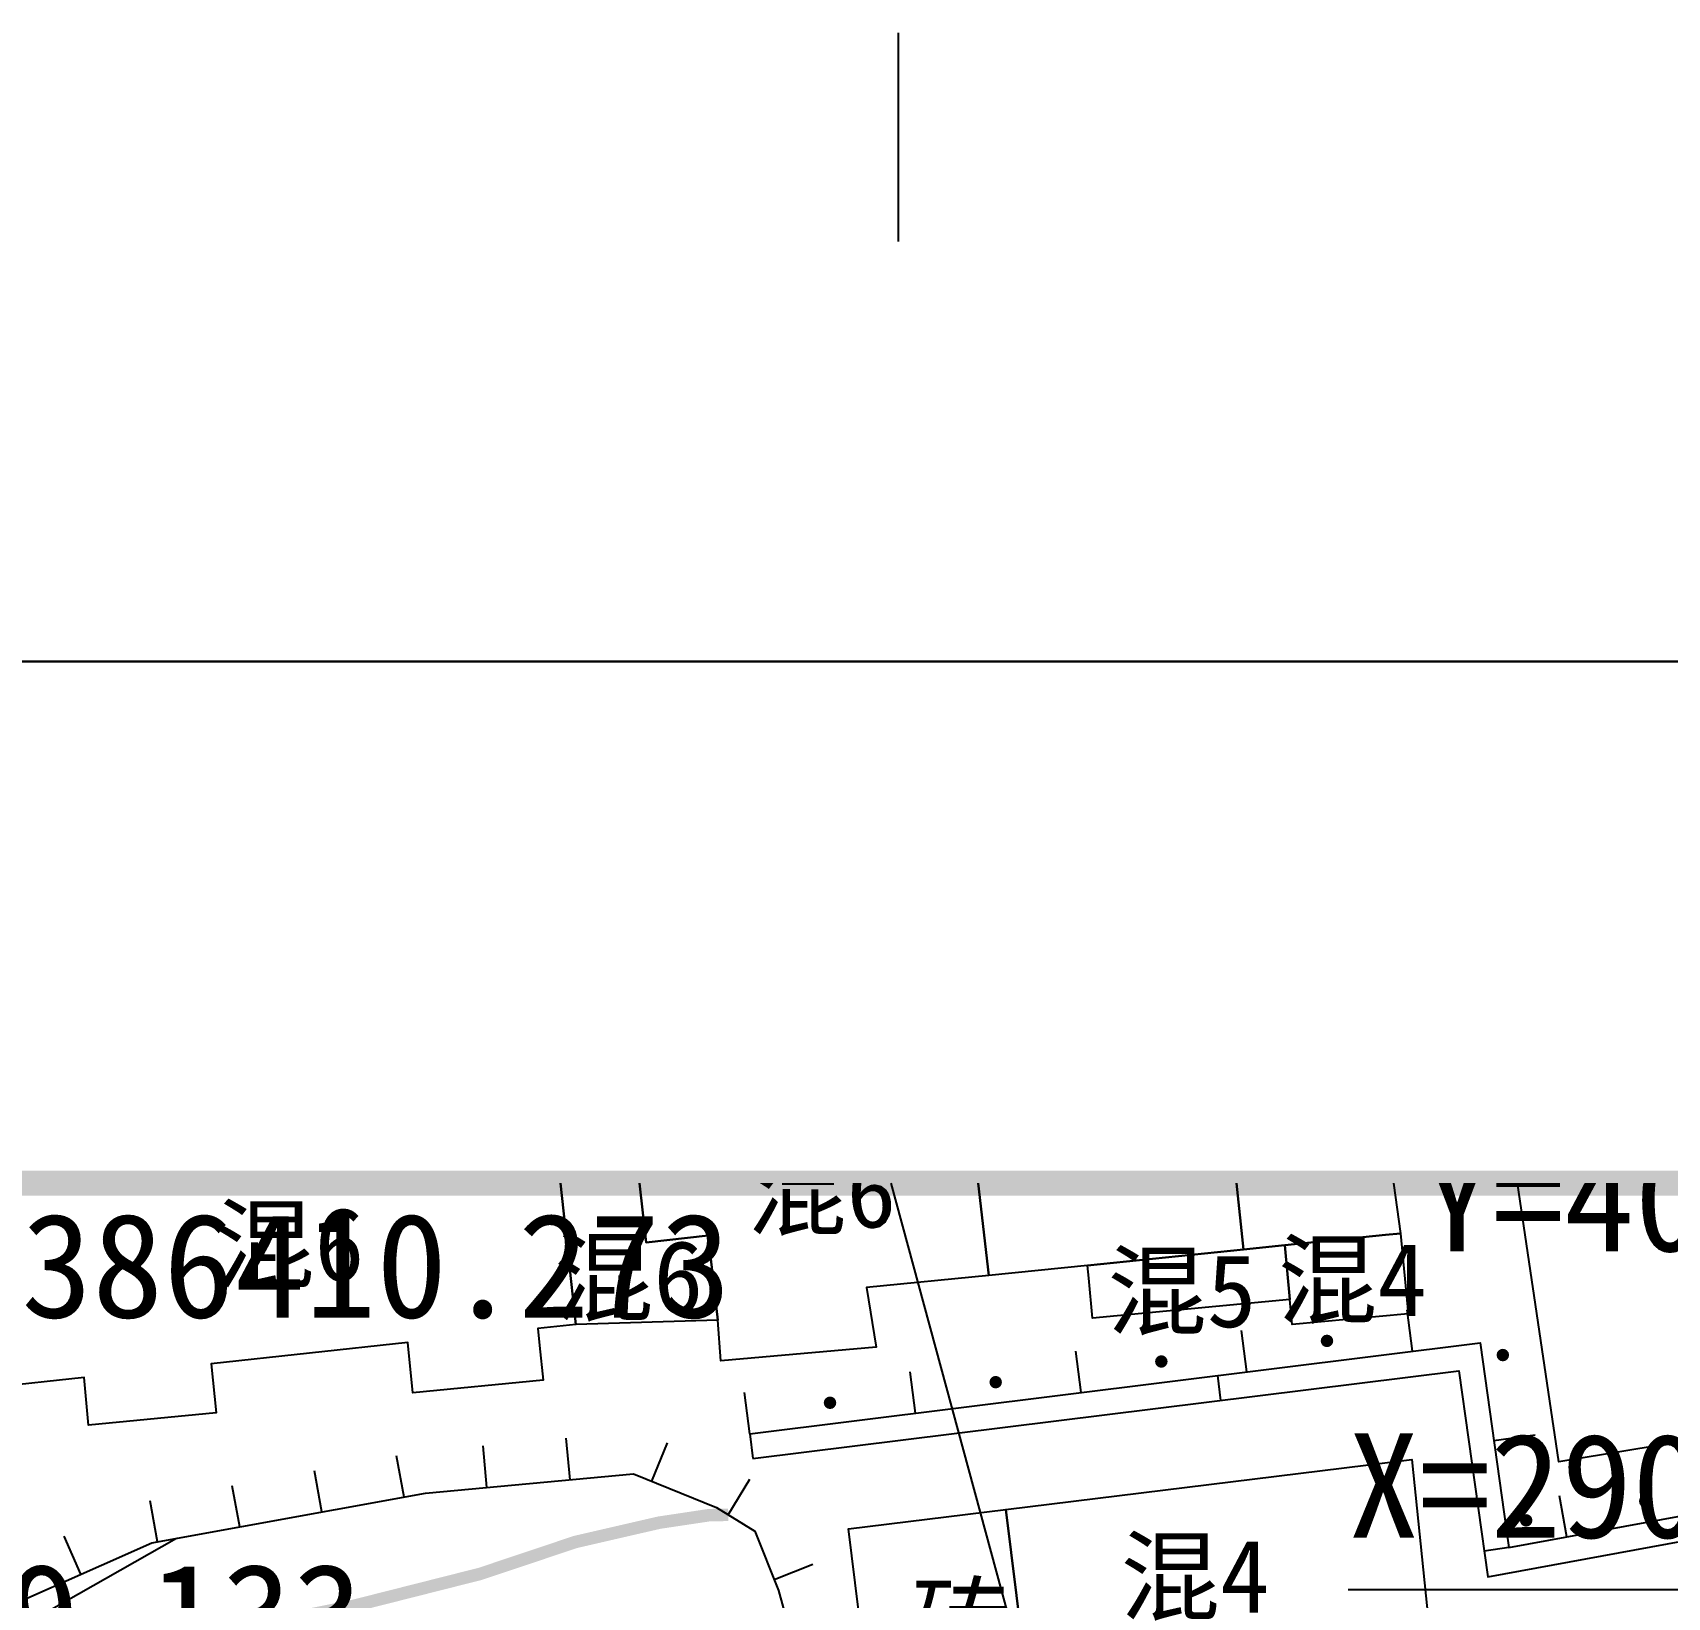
# Model space of a CAD drawing. Header units: metres. Extents: x 36500 to 80772748, y -35000 to 5806266.
# Drawn here: x 40386379.26 to 40386418.43, y 2903308.37 to 2903345.86 of the extents above; entities that cross this region are included whole.
import ezdxf
from ezdxf.enums import TextEntityAlignment as Align
from ezdxf.xclip import XClip

# ---------------------------------------------------------------- set-up
doc = ezdxf.new("R2010")
doc.units = ezdxf.units.M
doc.header["$LTSCALE"] = 10
doc.header["$XCLIPFRAME"] = 0
for name, pattern in [('2', [0]), ('815', [0]), ('816', [0])]:
    doc.linetypes.add(name, pattern=pattern)
for name, color, linetype in [('dx', 252, 'Continuous'), ('PUB_TITLE', 4, 'Continuous'), ('TK', 7, 'Continuous'), ('图框', 3, 'Continuous'), ('坐标', 7, 'Continuous'), ('总平面-定位', 3, 'Continuous'), ('批量导出图层', 1, 'Continuous')]:
    doc.layers.add(name, color=color, linetype=linetype)
doc.styles.add('HZ', font='')
doc.styles.add('JMXD', font='')
doc.styles.get('HZ').set_extended_font_data('SimSun')
doc.styles.get('JMXD').set_extended_font_data('SimSun')

# ---------------------------------------------------------------- blocks, each defined once
blk = doc.blocks.new('图框A1')
at = {"layer": '图框'}
blk.add_lwpolyline([(0, 0), (84100, 0), (84100, 59400), (0, 59400)], close=True, dxfattribs=at)
at = {"layer": '图框', "const_width": 120}
blk.add_lwpolyline([(2500, 1000), (83100, 1000), (83100, 58400), (2500, 58400)], close=True, dxfattribs=at)
blk = doc.blocks.new('地形1')
at = {"layer": 'dx', "linetype": '2'}
h = blk.add_hatch(color=252, dxfattribs=at)
edge = h.paths.add_edge_path(flags=0)
edge.add_arc((40386410.273, 2903314.516), 0.15, 0, 360)
h = blk.add_hatch(color=252, dxfattribs=at)
edge = h.paths.add_edge_path(flags=0)
edge.add_arc((40386414.487, 2903314.176), 0.15, 0, 360)
h = blk.add_hatch(color=252, dxfattribs=at)
edge = h.paths.add_edge_path(flags=0)
edge.add_arc((40386406.304, 2903314.022), 0.15, 0, 360)
h = blk.add_hatch(color=252, dxfattribs=at)
edge = h.paths.add_edge_path(flags=0)
edge.add_arc((40386402.335, 2903313.527), 0.15, 0, 360)
h = blk.add_hatch(color=252, dxfattribs=at)
edge = h.paths.add_edge_path(flags=0)
edge.add_arc((40386398.365, 2903313.033), 0.15, 0, 360)
h = blk.add_hatch(color=252, dxfattribs=at)
edge = h.paths.add_edge_path(flags=0)
edge.add_arc((40386417.9, 2903310.673), 0.15, 0, 360)
h = blk.add_hatch(color=252, dxfattribs=at)
edge = h.paths.add_edge_path(flags=0)
edge.add_arc((40386415.046, 2903310.215), 0.15, 0, 360)
at = {"layer": 'dx', "color": 252, "linetype": 'Continuous', "lineweight": -3, "flags": 128}
for points in [[(40386411.494, 2903320.926), (40386409.336, 2903320.716), (40386409.51, 2903319.021), (40386408.049, 2903318.872), (40386408.271, 2903316.705), (40386404.534, 2903316.322), (40386402.168, 2903316.079), (40386401.557, 2903321.412), (40386401.09, 2903326.025), (40386400.989, 2903327.02), (40386405.757, 2903327.63), (40386410.901, 2903328.343), (40386411.919, 2903320.985)], [(40386414.454, 2903320.865), (40386418.948, 2903321.669), (40386418.838, 2903322.033), (40386426.766, 2903323.252), (40386426.803, 2903323.076), (40386431.061, 2903323.838), (40386432.666, 2903314.432), (40386424.195, 2903312.995), (40386415.832, 2903311.619)], [(40386377.817, 2903317.098), (40386377.66, 2903318.371), (40386385.351, 2903319.193), (40386385.117, 2903321.361), (40386385.495, 2903321.402), (40386391.502, 2903322.05), (40386391.782, 2903319.451), (40386392.272, 2903314.908), (40386391.367, 2903314.811), (40386391.407, 2903314.409), (40386391.489, 2903313.575), (40386388.369, 2903313.269), (40386388.251, 2903314.475), (40386383.54, 2903313.967), (40386383.657, 2903312.789), (40386380.595, 2903312.497), (40386380.492, 2903313.639), (40386378.271, 2903313.4)], [(40386402.168, 2903316.079), (40386399.241, 2903315.799), (40386399.469, 2903314.363), (40386395.746, 2903314.039), (40386395.679, 2903315.012), (40386395.448, 2903317.044), (40386393.962, 2903316.872), (40386393.641, 2903319.651), (40386393.544, 2903320.487), (40386401.557, 2903321.412)], [(40386411.494, 2903320.926), (40386412.037, 2903317.092), (40386411.672, 2903317.054), (40386409.261, 2903316.807), (40386408.271, 2903316.705), (40386408.049, 2903318.872), (40386409.51, 2903319.021), (40386409.336, 2903320.716)], [(40386393.641, 2903319.651), (40386393.962, 2903316.872), (40386395.448, 2903317.044), (40386395.679, 2903315.012), (40386392.272, 2903314.908), (40386391.782, 2903319.451)], [(40386412.037, 2903317.092), (40386412.217, 2903315.168), (40386409.439, 2903314.907), (40386409.383, 2903315.504), (40386409.261, 2903316.807), (40386411.672, 2903317.054)], [(40386409.261, 2903316.807), (40386409.383, 2903315.504), (40386404.653, 2903315.059), (40386404.563, 2903316.015), (40386404.534, 2903316.322), (40386408.271, 2903316.705)], [(40386412.852, 2903306.388), (40386412.607, 2903306.361), (40386403.216, 2903305.322), (40386402.581, 2903310.478), (40386412.306, 2903311.672)], [(40386403.216, 2903305.322), (40386399.436, 2903304.901), (40386398.809, 2903310.016), (40386402.581, 2903310.478)]]:
    blk.add_lwpolyline(points, close=True, dxfattribs=at)
for points in [[(40386396.443, 2903312.289), (40386413.94, 2903314.469), (40386414.632, 2903309.565), (40386428.958, 2903312.195), (40386432.872, 2903313.263), (40386433.017, 2903315.47)], [(40386396.517, 2903311.694), (40386413.429, 2903313.801), (40386414.126, 2903308.862), (40386429.091, 2903311.61), (40386433.443, 2903312.796), (40386433.616, 2903315.431)], [(40386412.32, 2903314.268), (40386412.196, 2903315.26)], [(40386408.351, 2903313.773), (40386408.227, 2903314.765)], [(40386404.381, 2903313.279), (40386404.258, 2903314.271)], [(40386400.412, 2903312.784), (40386400.288, 2903313.776)], [(40386407.649, 2903313.686), (40386407.723, 2903313.09)], [(40386396.443, 2903312.289), (40386396.319, 2903313.282)], [(40386390.143, 2903311.004), (40386390.051, 2903311.999)], [(40386392.135, 2903311.188), (40386392.042, 2903312.184)], [(40386394.093, 2903311.151), (40386394.469, 2903312.077)], [(40386396.443, 2903312.289), (40386396.517, 2903311.694)], [(40386414.271, 2903312.126), (40386415.261, 2903312.265)], [(40386388.158, 2903310.774), (40386387.979, 2903311.758)], [(40386377.354, 2903307.567), (40386382.114, 2903309.678), (40386388.672, 2903310.868), (40386393.655, 2903311.329), (40386395.644, 2903310.521), (40386396.565, 2903309.953), (40386397.131, 2903308.533), (40386399.336, 2903300.506), (40386400.115, 2903299.478), (40386401.447, 2903298.185), (40386402.683, 2903297.6), (40386408.237, 2903297.378), (40386410.52, 2903297.017)], [(40386386.19, 2903310.417), (40386386.011, 2903311.401)], [(40386395.922, 2903310.35), (40386396.447, 2903311.201)], [(40386384.222, 2903310.061), (40386384.043, 2903311.044)], [(40386416.023, 2903309.82), (40386415.842, 2903310.804)], [(40386382.254, 2903309.704), (40386382.076, 2903310.687)], [(40386380.416, 2903308.925), (40386380.01, 2903309.839)], [(40386414.632, 2903309.565), (40386414.038, 2903309.481)], [(40386397.026, 2903308.797), (40386397.955, 2903309.167)]]:
    blk.add_lwpolyline(points, dxfattribs=at)
at = {"layer": 'dx', "color": 252, "linetype": '815', "lineweight": -3, "const_width": 0.3, "flags": 128}
blk.add_lwpolyline([(40386395.925, 2903310.348), (40386395.47, 2903310.34), (40386394.271, 2903310.16), (40386392.264, 2903309.697), (40386389.987, 2903308.934), (40386386.94, 2903308.163), (40386382.862, 2903307.354), (40386380.483, 2903306.672), (40386379.134, 2903306.147), (40386375.978, 2903305.058), (40386372.544, 2903302.904), (40386371.446, 2903302.108), (40386369.467, 2903300.321), (40386367.442, 2903298.31), (40386366.419, 2903297.188), (40386366.295, 2903297.045), (40386366.14, 2903296.862), (40386364.667, 2903294.982), (40386362.593, 2903292.051), (40386360.624, 2903289.046), (40386359.64, 2903287.402), (40386359.522, 2903287.193), (40386359.396, 2903286.966), (40386358.096, 2903284.415), (40386355.476, 2903279.031), (40386354.464, 2903277.228), (40386353.598, 2903275.949), (40386353.44, 2903275.745), (40386353.36, 2903275.645), (40386352.415, 2903274.601), (40386351.274, 2903273.553), (40386349.945, 2903272.527), (40386348.749, 2903271.776), (40386348.524, 2903271.655), (40386348.463, 2903271.623), (40386347.097, 2903271.012), (40386345.438, 2903270.382), (40386345.374, 2903270.357), (40386345.017, 2903270.22), (40386341.141, 2903268.611), (40386333.82, 2903265.358), (40386330.036, 2903263.559), (40386328.025, 2903262.476), (40386327.875, 2903262.388), (40386325.961, 2903261.164), (40386323.684, 2903259.531), (40386321.775, 2903258.003), (40386320.996, 2903257.307), (40386320.903, 2903257.219), (40386319.556, 2903255.841), (40386318.306, 2903254.368), (40386317.31, 2903253.004), (40386316.887, 2903252.337), (40386316.843, 2903252.262), (40386315.448, 2903249.836), (40386314.887, 2903249.11), (40386314.536, 2903248.77), (40386314.461, 2903248.707), (40386313.802, 2903248.271), (40386312.877, 2903247.849), (40386310.861, 2903247.191), (40386309.848, 2903246.854), (40386309.749, 2903246.817), (40386309.483, 2903246.714), (40386307.951, 2903246.004), (40386306.009, 2903244.9), (40386303.432, 2903243.239), (40386300.468, 2903241.159), (40386298.488, 2903239.625), (40386298.275, 2903239.447), (40386298.063, 2903239.266), (40386297.991, 2903239.203), (40386294.929, 2903236.467), (40386294.554, 2903236.174), (40386294.477, 2903236.117), (40386294.371, 2903236.038), (40386292.936, 2903235.093), (40386290.003, 2903233.284), (40386288.954, 2903232.485), (40386288.916, 2903232.452), (40386288.059, 2903231.611), (40386287.7, 2903231.193), (40386287.683, 2903231.173), (40386287.652, 2903231.134), (40386286.688, 2903229.796), (40386286.518, 2903229.547), (40386286.508, 2903229.532), (40386286.445, 2903229.44), (40386284.836, 2903227.022), (40386284.155, 2903225.759), (40386283.764, 2903224.736), (40386283.751, 2903224.689), (40386283.498, 2903223.464), (40386283.47, 2903223.265), (40386283.468, 2903223.251), (40386283.461, 2903223.201), (40386283.275, 2903221.16), (40386283.271, 2903221.06), (40386283.27, 2903221.04), (40386283.268, 2903220.99), (40386283.295, 2903219.543), (40386283.404, 2903218.845), (40386283.413, 2903218.807), (40386283.427, 2903218.745), (40386284.069, 2903216.542), (40386284.106, 2903215.834), (40386284.1, 2903215.776), (40386284.094, 2903215.73), (40386283.907, 2903215.086), (40386283.215, 2903213.71), (40386283.195, 2903213.668), (40386283.172, 2903213.62), (40386282.846, 2903212.754), (40386282.719, 2903211.974), (40386282.718, 2903211.828), (40386282.718, 2903211.825), (40386282.72, 2903211.772), (40386282.842, 2903211.042), (40386283.188, 2903210.117), (40386283.594, 2903209.253), (40386283.651, 2903209.131), (40386284.746, 2903206.586), (40386286.1, 2903203.215), (40386286.144, 2903203.109), (40386287.226, 2903200.687), (40386288.05, 2903199.158), (40386288.696, 2903198.185), (40386288.766, 2903198.091), (40386288.797, 2903198.05), (40386289.239, 2903197.565), (40386289.486, 2903197.395), (40386289.52, 2903197.377), (40386289.566, 2903197.355), (40386290.555, 2903196.974), (40386290.593, 2903196.947), (40386290.625, 2903196.919), (40386290.658, 2903196.887), (40386290.863, 2903196.563), (40386291.021, 2903196.002), (40386291.024, 2903195.988), (40386291.046, 2903195.877), (40386291.251, 2903194.269), (40386291.497, 2903191.298), (40386291.588, 2903190.794), (40386291.598, 2903190.746), (40386292.075, 2903189.01), (40386292.086, 2903188.971), (40386292.112, 2903188.875), (40386292.741, 2903186.18), (40386293.18, 2903184.259), (40386293.204, 2903184.163), (40386293.234, 2903184.048), (40386293.821, 2903182.115), (40386294.443, 2903180.568), (40386294.467, 2903180.524), (40386294.748, 2903179.994), (40386294.76, 2903179.972), (40386294.817, 2903179.864), (40386295.921, 2903177.546), (40386297.268, 2903174.399), (40386297.316, 2903174.285), (40386298.698, 2903170.84), (40386299.358, 2903168.83), (40386299.425, 2903168.587), (40386299.439, 2903168.534), (40386299.714, 2903167.198), (40386299.762, 2903166.179), (40386299.746, 2903165.966), (40386299.74, 2903165.913), (40386299.733, 2903165.856), (40386299.446, 2903164.141), (40386298.517, 2903162.442), (40386296.005, 2903159.601), (40386292.193, 2903155.508), (40386289.004, 2903152.5), (40386281.461, 2903144.415), (40386279.508, 2903141.686), (40386278.975, 2903139.958), (40386278.829, 2903138.827), (40386279.304, 2903137.627), (40386280.926, 2903136.142), (40386284.808, 2903133.32), (40386288.165, 2903131.62), (40386288.367, 2903131.505), (40386288.593, 2903131.373), (40386290.559, 2903130.109), (40386293.699, 2903127.851), (40386297.917, 2903124.784), (40386298.805, 2903124.182), (40386299.031, 2903124.033), (40386299.188, 2903123.93), (40386303.01, 2903121.468), (40386304.17, 2903120.581), (40386305.053, 2903119.735), (40386305.569, 2903119.072), (40386305.887, 2903118.493), (40386305.951, 2903118.34), (40386305.979, 2903118.264), (40386306.183, 2903117.46), (40386306.274, 2903116.24), (40386306.173, 2903114.229), (40386306.15, 2903113.955), (40386306.13, 2903113.72), (40386305.159, 2903102.925), (40386305.139, 2903102.7), (40386304.859, 2903101.488), (40386304.78, 2903101.194), (40386304.76, 2903101.123), (40386304.056, 2903098.494), (40386303.924, 2903097.63), (40386303.92, 2903097.581), (40386303.899, 2903096.086), (40386303.938, 2903095.18), (40386303.939, 2903095.148), (40386303.941, 2903095.092), (40386304.076, 2903093.137), (40386304.224, 2903092.432), (40386304.24, 2903092.378), (40386304.254, 2903092.33), (40386304.594, 2903091.494), (40386305.071, 2903090.723), (40386305.162, 2903090.603), (40386305.165, 2903090.6), (40386305.196, 2903090.561), (40386305.845, 2903089.868), (40386306.957, 2903088.929), (40386306.972, 2903088.917), (40386307.107, 2903088.809), (40386310.795, 2903085.967), (40386313.175, 2903084.276), (40386313.75, 2903083.901), (40386313.895, 2903083.809), (40386314.151, 2903083.65), (40386316.513, 2903082.306), (40386320.556, 2903080.234), (40386324.928, 2903078.139), (40386327.148, 2903077.175), (40386327.428, 2903077.062), (40386327.553, 2903077.013), (40386329.185, 2903076.427)], dxfattribs=at)
at = {"layer": 'dx', "color": 252, "linetype": '816', "lineweight": -3, "flags": 128}
blk.add_lwpolyline([(40386282.294, 2903211.835), (40386282.295, 2903211.885), (40386282.367, 2903212.983), (40386282.373, 2903213.029), (40386282.38, 2903213.078), (40386282.654, 2903214.237), (40386282.862, 2903214.967), (40386282.875, 2903215.015), (40386282.888, 2903215.065), (40386283.044, 2903215.965), (40386283.034, 2903216.308), (40386283.029, 2903216.346), (40386283.021, 2903216.394), (40386282.824, 2903216.997), (40386282.162, 2903218.314), (40386282.161, 2903218.317), (40386282.138, 2903218.377), (40386281.924, 2903219.188), (40386281.82, 2903220.352), (40386281.866, 2903221.524), (40386281.877, 2903221.623), (40386282.158, 2903223.173), (40386282.683, 2903225.067), (40386283.132, 2903226.256), (40386283.153, 2903226.302), (40386283.822, 2903227.565), (40386284.35, 2903228.445), (40386284.376, 2903228.489), (40386284.413, 2903228.549), (40386285.66, 2903230.49), (40386286.349, 2903231.359), (40386286.402, 2903231.417), (40386287.277, 2903232.23), (40386288.682, 2903233.303), (40386289.41, 2903233.805), (40386289.477, 2903233.849), (40386289.526, 2903233.882), (40386291.96, 2903235.398), (40386293.6, 2903236.445), (40386295.152, 2903237.613), (40386296.64, 2903238.861), (40386298.136, 2903240.099), (40386299.695, 2903241.262), (40386300.728, 2903241.995), (40386301.772, 2903242.714), (40386302.816, 2903243.432), (40386303.877, 2903244.125), (40386304.944, 2903244.81), (40386306.021, 2903245.478), (40386307.117, 2903246.114), (40386308.235, 2903246.708), (40386309.38, 2903247.246), (40386310.567, 2903247.683), (40386311.767, 2903248.089), (40386312.956, 2903248.519), (40386314.049, 2903249.143), (40386314.678, 2903249.873), (40386315.208, 2903250.679), (40386315.704, 2903251.508), (40386316.203, 2903252.335), (40386316.728, 2903253.146), (40386317.295, 2903253.927), (40386317.875, 2903254.701), (40386318.504, 2903255.435), (40386319.134, 2903256.169), (40386319.804, 2903256.866), (40386320.844, 2903257.908), (40386321.948, 2903258.881), (40386323.074, 2903259.83), (40386324.238, 2903260.729), (40386325.411, 2903261.617), (40386326.629, 2903262.444), (40386327.864, 2903263.242), (40386329.139, 2903263.976), (40386330.434, 2903264.672), (40386333.263, 2903266.099), (40386336.143, 2903267.425), (40386339.035, 2903268.728), (40386341.941, 2903269.997), (40386344.867, 2903271.22), (40386345.776, 2903271.573), (40386346.684, 2903271.929), (40386347.576, 2903272.321), (40386348.446, 2903272.758), (40386349.286, 2903273.247), (40386350.09, 2903273.789), (40386350.878, 2903274.351), (40386351.624, 2903274.97), (40386352.326, 2903275.642), (40386352.976, 2903276.368), (40386353.534, 2903277.166), (40386354.056, 2903277.989), (40386354.523, 2903278.844), (40386355.324, 2903280.466), (40386356.072, 2903282.113), (40386356.812, 2903283.762), (40386357.56, 2903285.408), (40386358.325, 2903287.044), (40386359.149, 2903288.65), (40386360.022, 2903290.225), (40386360.909, 2903291.786), (40386361.797, 2903293.337), (40386362.717, 2903294.87), (40386363.155, 2903295.601), (40386363.651, 2903296.3), (40386364.176, 2903296.979), (40386364.727, 2903297.636), (40386365.32, 2903298.253), (40386365.939, 2903298.84), (40386366.573, 2903299.407), (40386367.225, 2903299.953), (40386367.882, 2903300.49), (40386369.254, 2903301.596), (40386370.654, 2903302.669), (40386372.105, 2903303.676), (40386373.603, 2903304.619), (40386382.709, 2903309.786)], dxfattribs=at)
at = {"layer": 'dx', "color": 252, "style": 'JMXD'}
for s, p in [('混6', (40386398.163, 2903318.105)), ('混6', (40386385.417, 2903316.832)), ('混6', (40386393.537, 2903316.046)), ('混4', (40386410.88, 2903315.991)), ('混5', (40386406.796, 2903315.72)), ('混4', (40386407.111, 2903308.878)), ('砖', (40386401.507, 2903307.772))]:
    blk.add_text(s, height=1.75, dxfattribs=at).set_placement(p, align=Align.MIDDLE_CENTER)
blk = doc.blocks.new('A$C39855A1F')
at = {"layer": '坐标', "color": 252, "linetype": 'Continuous'}
for p, q in [((176.86, 373.959), (166.273, 412.959)), ((204.871, 402.683), (177.371, 402.683))]:
    blk.add_line(p, q, dxfattribs=at)
at = {"layer": '坐标', "color": 252, "linetype": 'Continuous', "style": 'HZ'}
for s, p in [('Y=40386447.581', (179.13, 410.797)), ('Y=40386410.273', (138.773, 409.209)), ('X=2903305.296', (177.371, 403.933)), ('X=2903289.133', (131.655, 400.814))]:
    blk.add_text(s, height=2.5, dxfattribs=at).set_placement(p)

msp = doc.modelspace()

# ---------------------------------------------------------------- linework, layer by layer
at = {"layer": 'PUB_TITLE', "linetype": 'Continuous'}
for points in [[(40386270.239, 2902910.298), (40386567.239, 2902910.298), (40386567.239, 2903330.798), (40386270.239, 2903330.798)], [(40386270.239, 2903330.798), (40386270.239, 2902910.298), (40386567.239, 2902910.298), (40386567.239, 2903330.798)]]:
    msp.add_lwpolyline(points, close=True, dxfattribs=at)
at = {"layer": 'PUB_TITLE', "linetype": 'Continuous', "const_width": 0.5}
for points in [[(40386275.239, 2902915.298), (40386562.239, 2902915.298), (40386562.239, 2903318.298), (40386275.239, 2903318.298)], [(40386275.239, 2903318.298), (40386275.239, 2902915.298), (40386562.239, 2902915.298), (40386562.239, 2903318.298)]]:
    msp.add_lwpolyline(points, close=True, dxfattribs=at)
at = {"layer": 'TK', "linetype": 'Continuous'}
msp.add_line((40386400, 2903345.864), (40386400, 2903340.864), dxfattribs=at)
at = {"layer": '批量导出图层'}
msp.add_lwpolyline([(40386270.239, 2903330.798), (40386567.239, 2903330.798), (40386567.239, 2902910.298), (40386270.239, 2902910.298)], close=True, dxfattribs=at)

# ---------------------------------------------------------------- block references
at = {"xscale": 0.005, "yscale": 0.005, "zscale": 0.005, "rotation": 270}
msp.add_blockref('图框A1', (40386270.239, 2903330.798), dxfattribs=at)
at = {"linetype": 'Continuous'}
ref = msp.add_blockref('地形1', (0, 0), dxfattribs=at)
XClip(ref).set_block_clipping_path([(40386275.2385554314, 2902950.2978603072), (40386562.2385554314, 2903318.2978603072)])
at = {"layer": '总平面-定位', "linetype": 'Continuous'}
ref = msp.add_blockref('A$C39855A1F', (40386233.412, 2902905.864), dxfattribs=at)
XClip(ref).set_block_clipping_path([(41.8262851313, 44.434059097), (328.8262851313, 412.434059097)])

doc.saveas('drawing.dxf')
